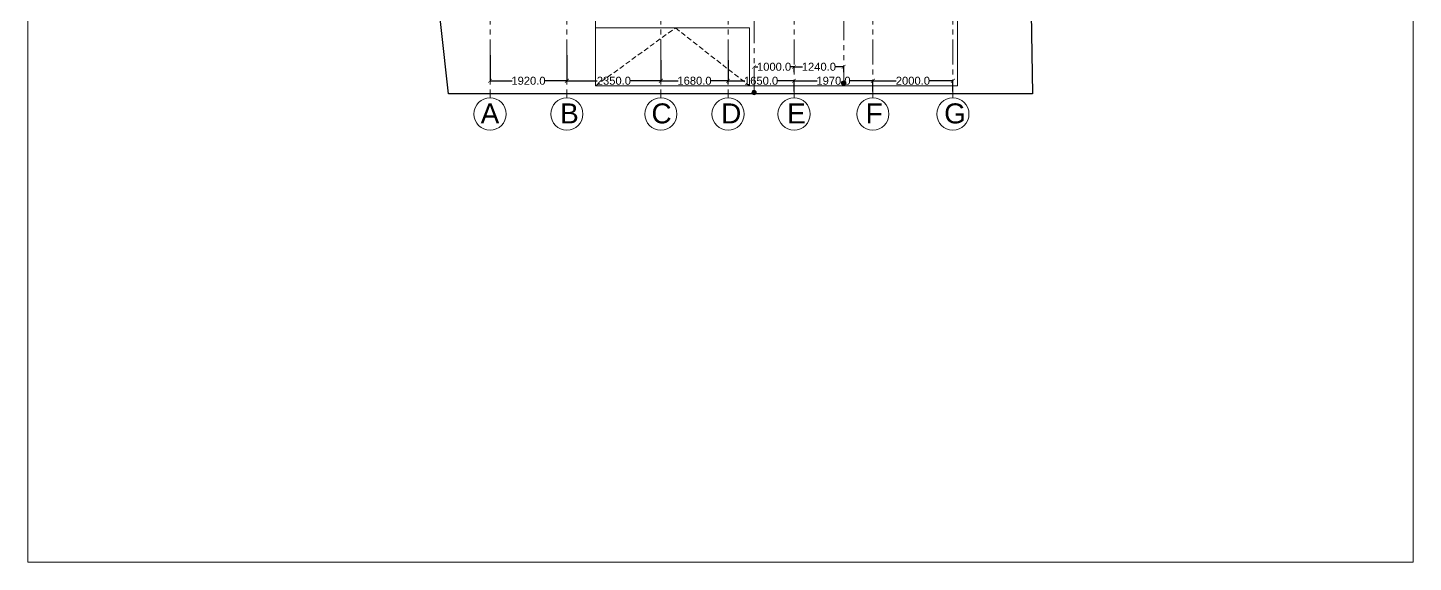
# Model space of a CAD drawing. Header units: millimetres. Extents: x 823088 to 974770, y -118861 to 5314.
# Drawn here: x 894155 to 928792, y -118861 to -105489 of the extents above; entities that cross this region are included whole.
import ezdxf

# ---------------------------------------------------------------- set-up
doc = ezdxf.new("R2010")
doc.units = ezdxf.units.MM
doc.header["$MEASUREMENT"] = 0
doc.linetypes.add('DASHED', pattern=[0.75, 0.5, -0.25])
doc.linetypes.add('PHANTOM', pattern=[2.5, 1.25, -0.25, 0.25, -0.25, 0.25, -0.25])
doc.styles.get("Standard").update_dxf_attribs({"font": 'arial.ttf'})
doc.dimstyles.new('bigdim', dxfattribs={"dimtxt": 200, "dimasz": 100, "dimexe": 0.18, "dimexo": 0.0625, "dimgap": 0.09, "dimtad": 0, "dimdec": 1, "dimzin": 0, "dimdsep": 46, "dimtxsty": 'Standard', "dimblk": 'ARCHTICK', "dimblk1": 'ARCHTICK', "dimblk2": 'ARCHTICK', "dimcen": 0.09, "dimadec": 0, "dimazin": 0, "dimtfac": 1, "dimtdec": 1, "dimtofl": 0, "dimtmove": 0, "dimatfit": 3, "dimfxl": 1, "dimtolj": 1, "dimtzin": 0, "dimarcsym": 0})

# ---------------------------------------------------------------- blocks, each defined once
blk = doc.blocks.new('RTRTYRTY')
at = {"color": 1, "lineweight": 25}
blk.add_lwpolyline([(918747, -32473), (919274, -64193), (904674, -64193), (901237, -33109)], close=True, dxfattribs=at)
at = {"color": 1, "lineweight": 13}
for points in [[(908348, -56742), (908348, -63993), (917398, -63993), (917398, -60542)], [(908348, -62542), (912198, -62542), (912198, -63993)]]:
    blk.add_lwpolyline(points, dxfattribs=at)
at = {"color": 1, "linetype": 'DASHED', "lineweight": 5, "ltscale": 250}
blk.add_lwpolyline([(908348, -63993), (910348, -62542), (912198, -63993)], dxfattribs=at)
blk = doc.blocks.new('_ArchTick')
at = {"color": 0, "linetype": 'ByBlock', "lineweight": 9, "const_width": 0.15}
blk.add_lwpolyline([(-0.5, -0.5), (0.5, 0.5)], dxfattribs=at)
blk = doc.blocks.new('*D127')
at = {"color": 0, "lineweight": -2, "transparency": 16777216}
for p, q in [((905713, -106177), (905713, -106817)), ((907633, -106177), (907633, -106817)), ((905713, -106817), (906267, -106817)), ((907633, -106817), (907078, -106817))]:
    blk.add_line(p, q, dxfattribs=at)
at = {"layer": 'Defpoints', "color": 0, "lineweight": 9, "transparency": 16777216}
for p in [(905713, -106177), (907633, -106177), (907633, -106817)]:
    blk.add_point(p, dxfattribs=at)
at = {"color": 0, "lineweight": -2, "transparency": 16777216, "xscale": 100, "yscale": 100, "zscale": 100, "rotation": 180}
blk.add_blockref('_ArchTick', (905713, -106817), dxfattribs=at)
at = {"color": 0, "lineweight": -2, "transparency": 16777216, "xscale": 100, "yscale": 100, "zscale": 100}
blk.add_blockref('_ArchTick', (907633, -106817), dxfattribs=at)
at = {"color": 0, "lineweight": 9, "transparency": 16777216, "insert": (906673, -106817), "char_height": 200, "attachment_point": 5}
blk.add_mtext('\\A1;1920.0', dxfattribs=at)
blk = doc.blocks.new('*D128')
at = {"color": 0, "lineweight": -2, "transparency": 16777216}
for p, q in [((907633, -106303), (907633, -106817)), ((909983, -106303), (909983, -106817)), ((907633, -106817), (908391, -106817)), ((909983, -106817), (909224, -106817))]:
    blk.add_line(p, q, dxfattribs=at)
at = {"layer": 'Defpoints', "color": 0, "lineweight": 9, "transparency": 16777216}
for p in [(907633, -106303), (909983, -106303), (909983, -106817)]:
    blk.add_point(p, dxfattribs=at)
at = {"color": 0, "lineweight": -2, "transparency": 16777216, "xscale": 100, "yscale": 100, "zscale": 100, "rotation": 180}
blk.add_blockref('_ArchTick', (907633, -106817), dxfattribs=at)
at = {"color": 0, "lineweight": -2, "transparency": 16777216, "xscale": 100, "yscale": 100, "zscale": 100}
blk.add_blockref('_ArchTick', (909983, -106817), dxfattribs=at)
at = {"color": 0, "lineweight": 9, "transparency": 16777216, "insert": (908808, -106817), "char_height": 200, "attachment_point": 5}
blk.add_mtext('\\A1;2350.0', dxfattribs=at)
blk = doc.blocks.new('*D116')
at = {"color": 0, "lineweight": -2, "transparency": 16777216}
for p, q in [((909983, -106303), (909983, -106817)), ((911663, -106303), (911663, -106817)), ((909983, -106817), (910417, -106817)), ((911663, -106817), (911228, -106817))]:
    blk.add_line(p, q, dxfattribs=at)
at = {"layer": 'Defpoints', "color": 0, "lineweight": 9, "transparency": 16777216}
for p in [(909983, -106303), (911663, -106303), (911663, -106817)]:
    blk.add_point(p, dxfattribs=at)
at = {"color": 0, "lineweight": -2, "transparency": 16777216, "xscale": 100, "yscale": 100, "zscale": 100, "rotation": 180}
blk.add_blockref('_ArchTick', (909983, -106817), dxfattribs=at)
at = {"color": 0, "lineweight": -2, "transparency": 16777216, "xscale": 100, "yscale": 100, "zscale": 100}
blk.add_blockref('_ArchTick', (911663, -106817), dxfattribs=at)
at = {"color": 0, "lineweight": 9, "transparency": 16777216, "insert": (910823, -106817), "char_height": 200, "attachment_point": 5}
blk.add_mtext('\\A1;1680.0', dxfattribs=at)
blk = doc.blocks.new('*D121')
at = {"color": 0, "lineweight": -2, "transparency": 16777216}
for p, q in [((911663, -106903), (911663, -106817)), ((911663, -106817), (912082, -106817)), ((913313, -106817), (912893, -106817)), ((913313, -106903), (913313, -106817))]:
    blk.add_line(p, q, dxfattribs=at)
at = {"layer": 'Defpoints', "color": 0, "lineweight": 9, "transparency": 16777216}
for p in [(911663, -106903), (913313, -106817), (913313, -106903)]:
    blk.add_point(p, dxfattribs=at)
at = {"color": 0, "lineweight": -2, "transparency": 16777216, "xscale": 100, "yscale": 100, "zscale": 100, "rotation": 180}
blk.add_blockref('_ArchTick', (911663, -106817), dxfattribs=at)
at = {"color": 0, "lineweight": -2, "transparency": 16777216, "xscale": 100, "yscale": 100, "zscale": 100}
blk.add_blockref('_ArchTick', (913313, -106817), dxfattribs=at)
at = {"color": 0, "lineweight": 9, "transparency": 16777216, "insert": (912488, -106817), "char_height": 200, "attachment_point": 5}
blk.add_mtext('\\A1;1650.0', dxfattribs=at)
blk = doc.blocks.new('*D122')
at = {"color": 0, "lineweight": -2, "transparency": 16777216}
for p, q in [((912313, -106481), (912313, -106467)), ((912313, -106467), (912407, -106467)), ((913313, -106467), (913218, -106467)), ((913313, -106481), (913313, -106467))]:
    blk.add_line(p, q, dxfattribs=at)
at = {"layer": 'Defpoints', "color": 0, "lineweight": 9, "transparency": 16777216}
for p in [(912313, -106467), (912313, -106481), (913313, -106481)]:
    blk.add_point(p, dxfattribs=at)
at = {"color": 0, "lineweight": -2, "transparency": 16777216, "xscale": 100, "yscale": 100, "zscale": 100, "rotation": 180}
blk.add_blockref('_ArchTick', (912313, -106467), dxfattribs=at)
at = {"color": 0, "lineweight": -2, "transparency": 16777216, "xscale": 100, "yscale": 100, "zscale": 100}
blk.add_blockref('_ArchTick', (913313, -106467), dxfattribs=at)
at = {"color": 0, "lineweight": 9, "transparency": 16777216, "insert": (912813, -106467), "char_height": 200, "attachment_point": 5}
blk.add_mtext('\\A1;1000.0', dxfattribs=at)
blk = doc.blocks.new('*D123')
at = {"color": 0, "lineweight": -2, "transparency": 16777216}
for p, q in [((913313, -106605), (913313, -106467)), ((913313, -106467), (913527, -106467)), ((914553, -106467), (914338, -106467)), ((914553, -106605), (914553, -106467))]:
    blk.add_line(p, q, dxfattribs=at)
at = {"layer": 'Defpoints', "color": 0, "lineweight": 9, "transparency": 16777216}
for p in [(913313, -106605), (914553, -106467), (914553, -106605)]:
    blk.add_point(p, dxfattribs=at)
at = {"color": 0, "lineweight": -2, "transparency": 16777216, "xscale": 100, "yscale": 100, "zscale": 100, "rotation": 180}
blk.add_blockref('_ArchTick', (913313, -106467), dxfattribs=at)
at = {"color": 0, "lineweight": -2, "transparency": 16777216, "xscale": 100, "yscale": 100, "zscale": 100}
blk.add_blockref('_ArchTick', (914553, -106467), dxfattribs=at)
at = {"color": 0, "lineweight": 9, "transparency": 16777216, "insert": (913933, -106467), "char_height": 200, "attachment_point": 5}
blk.add_mtext('\\A1;1240.0', dxfattribs=at)
blk = doc.blocks.new('*D124')
at = {"color": 0, "lineweight": -2, "transparency": 16777216}
for p, q in [((913313, -107082), (913313, -106817)), ((913313, -106817), (913892, -106817)), ((915283, -106817), (914703, -106817)), ((915283, -107082), (915283, -106817))]:
    blk.add_line(p, q, dxfattribs=at)
at = {"layer": 'Defpoints', "color": 0, "lineweight": 9, "transparency": 16777216}
for p in [(915283, -106817), (913313, -107082), (915283, -107082)]:
    blk.add_point(p, dxfattribs=at)
at = {"color": 0, "lineweight": -2, "transparency": 16777216, "xscale": 100, "yscale": 100, "zscale": 100, "rotation": 180}
blk.add_blockref('_ArchTick', (913313, -106817), dxfattribs=at)
at = {"color": 0, "lineweight": -2, "transparency": 16777216, "xscale": 100, "yscale": 100, "zscale": 100}
blk.add_blockref('_ArchTick', (915283, -106817), dxfattribs=at)
at = {"color": 0, "lineweight": 9, "transparency": 16777216, "insert": (914298, -106817), "char_height": 200, "attachment_point": 5}
blk.add_mtext('\\A1;1970.0', dxfattribs=at)
blk = doc.blocks.new('*D125')
at = {"color": 0, "lineweight": -2, "transparency": 16777216}
for p, q in [((915283, -107082), (915283, -106817)), ((915283, -106817), (915866, -106817)), ((917283, -106817), (916699, -106817)), ((917283, -107082), (917283, -106817))]:
    blk.add_line(p, q, dxfattribs=at)
at = {"layer": 'Defpoints', "color": 0, "lineweight": 9, "transparency": 16777216}
for p in [(917283, -106817), (915283, -107082), (917283, -107082)]:
    blk.add_point(p, dxfattribs=at)
at = {"color": 0, "lineweight": -2, "transparency": 16777216, "xscale": 100, "yscale": 100, "zscale": 100, "rotation": 180}
blk.add_blockref('_ArchTick', (915283, -106817), dxfattribs=at)
at = {"color": 0, "lineweight": -2, "transparency": 16777216, "xscale": 100, "yscale": 100, "zscale": 100}
blk.add_blockref('_ArchTick', (917283, -106817), dxfattribs=at)
at = {"color": 0, "lineweight": 9, "transparency": 16777216, "insert": (916283, -106817), "char_height": 200, "attachment_point": 5}
blk.add_mtext('\\A1;2000.0', dxfattribs=at)

msp = doc.modelspace()

# ---------------------------------------------------------------- hatches: boundary and pattern name
at = {"lineweight": 9}
h = msp.add_hatch(color=8, dxfattribs=at)
h.dxf.hatch_style = 1
h.paths.add_polyline_path([(914608.09, -106874.18, 1), (914496.98, -106874.18, 1)])
h = msp.add_hatch(color=8, dxfattribs=at)
h.dxf.hatch_style = 1
h.paths.add_polyline_path([(912368.09, -107112.51, 1), (912256.98, -107112.51, 1)])

# ---------------------------------------------------------------- linework, layer by layer
at = {"color": 8, "linetype": 'PHANTOM', "lineweight": 9, "ltscale": 500}
for p, q in [((905712.51, -82033.52), (905712.51, -107245.02)), ((907632.51, -82033.52), (907632.51, -107245.02)), ((909982.51, -82033.52), (909982.51, -107245.02)), ((911662.53, -82033.45), (911662.53, -107244.95)), ((913312.53, -82033.45), (913312.53, -107244.95)), ((915282.53, -82033.45), (915282.53, -107244.95)), ((917282.53, -82033.45), (917282.53, -107244.95)), ((912312.53, -92750.99), (912312.53, -107056.95)), ((914552.53, -100175.27), (914552.53, -106818.62))]:
    msp.add_line(p, q, dxfattribs=at)
at = {"color": 6, "lineweight": 9}
msp.add_lwpolyline([(894154.87, -20244.18), (928792, -20244.18), (928792, -118861.2), (894154.87, -118861.2)], close=True, dxfattribs=at)
at = {"color": 8, "lineweight": 9}
for centre in [(914552.53, -106874.18), (912312.53, -107112.51)]:
    msp.add_circle(centre, 55.56, dxfattribs=at)
at = {"color": 3, "lineweight": 9}
for centre in [(905712.71, -107647.93), (907632.71, -107647.93), (909982.51, -107647.93), (911662.53, -107647.86), (913312.53, -107647.86), (915282.53, -107647.86), (917282.53, -107647.86)]:
    msp.add_circle(centre, 402.91, dxfattribs=at)

# ---------------------------------------------------------------- block references
at = {"color": 6, "lineweight": 9}
msp.add_blockref('RTRTYRTY', (0, -42953.19), dxfattribs=at)

# ---------------------------------------------------------------- texts
at = {"color": 8, "lineweight": 9, "char_height": 500, "attachment_point": 1}
for s, insert in [('{\\C256;A}', (905477.9, -107382.89)), ('{\\C256;B}', (907463.41, -107382.89)), ('{\\C256;C}', (909747.7, -107382.89)), ('{\\C256;D}', (911489.06, -107382.82)), ('{\\C256;E}', (913138.18, -107382.82)), ('{\\C256;F}', (915100.59, -107382.82)), ('{\\C256;G}', (917064.68, -107382.82))]:
    msp.add_mtext_dynamic_manual_height_columns(s, width=2891.5, gutter_width=1, heights=[0], dxfattribs=dict(at, insert=insert))

# ---------------------------------------------------------------- dimensions: what is measured, and where the dimension line sits
at = {"color": 8, "lineweight": 9}
for base, p1, p2, picture, middle in [((907632.51, -106816.67), (905712.51, -106176.8), (907632.51, -106176.8), '*D127', (906672.51, -106816.67)), ((909982.51, -106816.67), (907632.51, -106303.38), (909982.51, -106303.38), '*D128', (908807.51, -106816.67)), ((911662.53, -106816.85), (909982.51, -106303.38), (911662.53, -106303.38), '*D116', (910822.52, -106816.85)), ((914552.53, -106467.06), (913312.53, -106605.28), (914552.53, -106605.28), '*D123', (913932.53, -106467.06)), ((912312.53, -106467.44), (913312.53, -106481.22), (912312.53, -106481.22), '*D122', (912812.53, -106467.44)), ((913312.53, -106817.03), (911662.53, -106902.65), (913312.53, -106902.65), '*D121', (912487.53, -106817.03)), ((915282.53, -106816.85), (913312.53, -107082.12), (915282.53, -107082.12), '*D124', (914297.53, -106816.85)), ((917282.53, -106816.85), (915282.53, -107082.12), (917282.53, -107082.12), '*D125', (916282.53, -106816.85))]:
    dim = msp.add_linear_dim(base=base, p1=p1, p2=p2, dimstyle='bigdim', dxfattribs=at)
    dim.commit()
    dim.dimension.update_dxf_attribs({"geometry": picture, "text_midpoint": middle})

doc.saveas('drawing.dxf')
